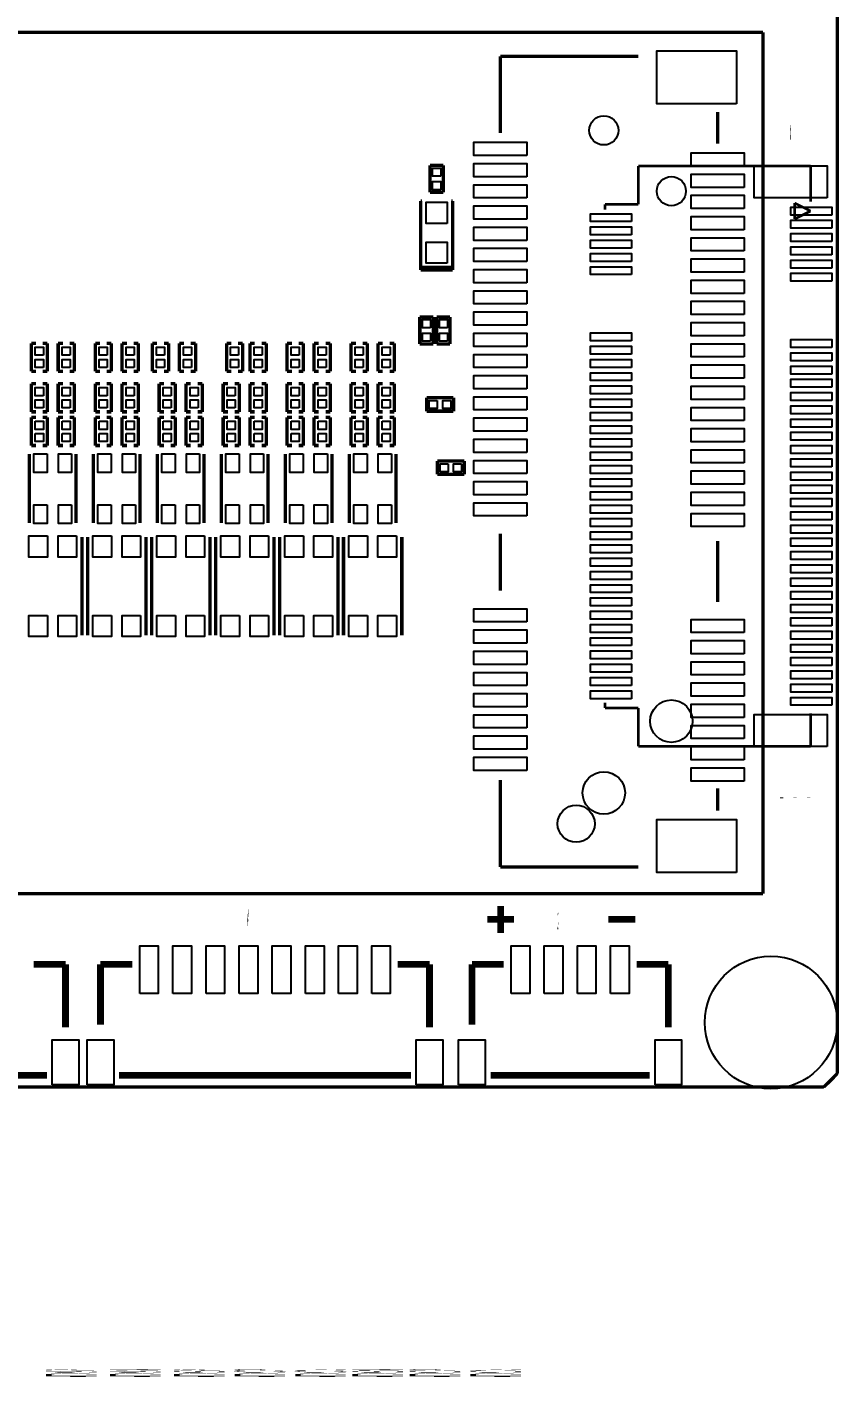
# Model space of a CAD drawing. Extents: x -0.1 to 61.6, y -10.9 to 72.
# Drawn here: x 31 to 61.6, y -10.9 to 40 of the extents above; entities that cross this region are included whole.
import ezdxf
from ezdxf.enums import TextEntityAlignment as Align

# ---------------------------------------------------------------- set-up
doc = ezdxf.new("R2010")
doc.units = 0
for name, color, linetype in [('BG_DESIGN_OUTLINE', 7, 'CONTINUOUS'), ('BG_OUTLINE', 5, 'CONTINUOUS'), ('BG_SILKSCREEN_TOP', 7, 'CONTINUOUS'), ('PG_SILKSCREEN_TOP', 40, 'CONTINUOUS'), ('PIN_TOP', 141, 'CONTINUOUS'), ('RD_SILKSCREEN_TOP', 120, 'CONTINUOUS')]:
    doc.layers.add(name, color=color, linetype=linetype)

msp = doc.modelspace()

# ---------------------------------------------------------------- linework, layer by layer
at = {"layer": 'BG_DESIGN_OUTLINE'}
msp.add_lwpolyline([(0.508, 0), (61.040772, 0, 0.010521), (61.548772, 0.508), (61.548772, 71.402702, 0.010521), (61.040772, 71.910702), (0.508, 71.910702, 0.010521), (0, 71.402702), (0, 0.508, 0.010521)], format="xyb", close=True, dxfattribs=at)
at = {"layer": 'BG_OUTLINE', "const_width": 0.127}
msp.add_lwpolyline([(0, 0.508), (0, 71.402702, -0.010521), (0.508, 71.910702), (61.040772, 71.910702, -0.010521), (61.548772, 71.402702), (61.548772, 0.508, -0.010521), (61.040772, 0), (0.508, 0, -0.010521), (0, 0.508)], format="xyb", dxfattribs=at)
at = {"layer": 'BG_OUTLINE'}
msp.add_lwpolyline([(0.508, 0), (61.040772, 0, 0.010521), (61.548772, 0.508), (61.548772, 71.402702, 0.010521), (61.040772, 71.910702), (0.508, 71.910702, 0.010521), (0, 71.402702), (0, 0.508, 0.010521)], format="xyb", close=True, dxfattribs=at)
msp.add_lwpolyline([(0.508, 0), (61.040772, 0, 0.010521), (61.548772, 0.508), (61.548772, 71.402702, 0.010521), (61.040772, 71.910702), (0.508, 71.910702, 0.010521), (0, 71.402702), (0, 0.508, 0.010521)], format="xyb", close=True, dxfattribs=at)
msp.add_lwpolyline([(0.508, 0), (61.040772, 0, 0.010521), (61.548772, 0.508), (61.548772, 71.402702, 0.010521), (61.040772, 71.910702), (0.508, 71.910702, 0.010521), (0, 71.402702), (0, 0.508, 0.010521)], format="xyb", close=True, dxfattribs=at)
msp.add_lwpolyline([(0.508, 0), (61.040772, 0, 0.010521), (61.548772, 0.508), (61.548772, 71.402702, 0.010521), (61.040772, 71.910702), (0.508, 71.910702, 0.010521), (0, 71.402702), (0, 0.508, 0.010521)], format="xyb", close=True, dxfattribs=at)
msp.add_lwpolyline([(0.508, 0), (61.040772, 0, 0.010521), (61.548772, 0.508), (61.548772, 71.402702, 0.010521), (61.040772, 71.910702), (0.508, 71.910702, 0.010521), (0, 71.402702), (0, 0.508, 0.010521)], format="xyb", close=True, dxfattribs=at)
msp.add_lwpolyline([(0.508, 0), (61.040772, 0, 0.010521), (61.548772, 0.508), (61.548772, 71.402702, 0.010521), (61.040772, 71.910702), (0.508, 71.910702, 0.010521), (0, 71.402702), (0, 0.508, 0.010521)], format="xyb", close=True, dxfattribs=at)
at = {"layer": 'PG_SILKSCREEN_TOP'}
for points, const_width in [([(0.65405, 39.796974), (58.742072, 39.796974)], 0.127), ([(58.742072, 39.796974), (58.742072, 7.296912)], 0.127), ([(48.842168, 38.897052), (54.042056, 38.897052)], 0.127), ([(48.842168, 35.997134), (48.842168, 38.897052)], 0.127), ([(57.04205, 35.597084), (57.04205, 36.79698)], 0.127), ([(46.18482, 34.773108), (46.69282, 34.773108)], 0.127), ([(46.18482, 33.757108), (46.18482, 34.773108)], 0.127), ([(46.69282, 34.773108), (46.69282, 33.757108)], 0.127), ([(54.040786, 34.753804), (54.040786, 33.303972)], 0.100076), ([(60.540646, 34.753804), (54.040786, 34.753804)], 0.100076), ([(60.540646, 33.403794), (60.540646, 34.753804)], 0.100076), ([(46.69282, 33.757108), (46.18482, 33.757108)], 0.127), ([(45.838872, 33.433004), (45.838872, 30.83306)], 0.127), ([(45.88891, 33.433004), (45.838872, 33.433004)], 0.127), ([(47.038768, 33.433004), (46.98873, 33.433004)], 0.127), ([(47.038768, 30.83306), (47.038768, 33.433004)], 0.127), ([(52.790598, 33.303972), (52.790598, 33.10382)], 0.100076), ([(54.040786, 33.303972), (52.790598, 33.303972)], 0.100076), ([(59.940698, 33.353756), (59.940698, 32.753808)], 0.100076), ([(60.540646, 33.053782), (59.940698, 33.353756)], 0.100076), ([(59.940698, 32.753808), (60.540646, 33.053782)], 0.100076), ([(45.838872, 30.933136), (47.038768, 30.933136)], 0.127), ([(45.838872, 30.882082), (47.038768, 30.882082)], 0.127), ([(45.838872, 30.83306), (47.038768, 30.83306)], 0.127), ([(45.80382, 29.058108), (46.31182, 29.058108)], 0.127), ([(45.80382, 28.042108), (45.80382, 29.058108)], 0.127), ([(46.31182, 29.058108), (46.31182, 28.042108)], 0.127), ([(46.43882, 29.058108), (46.94682, 29.058108)], 0.127), ([(46.43882, 28.042108), (46.43882, 29.058108)], 0.127), ([(46.94682, 29.058108), (46.94682, 28.042108)], 0.127), ([(31.14802, 28.067508), (31.32582, 28.067508)], 0.127), ([(31.14802, 27.000708), (31.14802, 28.067508)], 0.127), ([(31.57982, 28.067508), (31.75762, 28.067508)], 0.127), ([(31.75762, 28.067508), (31.75762, 27.000708)], 0.127), ([(32.16402, 28.067508), (32.34182, 28.067508)], 0.127), ([(32.16402, 27.000708), (32.16402, 28.067508)], 0.127), ([(32.59582, 28.067508), (32.77362, 28.067508)], 0.127), ([(32.77362, 28.067508), (32.77362, 27.000708)], 0.127), ([(33.56102, 28.067508), (33.73882, 28.067508)], 0.127), ([(33.56102, 27.000708), (33.56102, 28.067508)], 0.127), ([(33.99282, 28.067508), (34.17062, 28.067508)], 0.127), ([(34.17062, 28.067508), (34.17062, 27.000708)], 0.127), ([(34.57702, 28.067508), (34.75482, 28.067508)], 0.127), ([(34.57702, 27.000708), (34.57702, 28.067508)], 0.127), ([(35.00882, 28.067508), (35.18662, 28.067508)], 0.127), ([(35.18662, 28.067508), (35.18662, 27.000708)], 0.127), ([(35.72002, 28.067508), (35.89782, 28.067508)], 0.127), ([(35.72002, 27.000708), (35.72002, 28.067508)], 0.127), ([(36.15182, 28.067508), (36.32962, 28.067508)], 0.127), ([(36.32962, 28.067508), (36.32962, 27.000708)], 0.127), ([(36.73602, 28.067508), (36.91382, 28.067508)], 0.127), ([(36.73602, 27.000708), (36.73602, 28.067508)], 0.127), ([(37.16782, 28.067508), (37.34562, 28.067508)], 0.127), ([(37.34562, 28.067508), (37.34562, 27.000708)], 0.127), ([(38.51402, 28.067508), (38.69182, 28.067508)], 0.127), ([(38.51402, 27.000708), (38.51402, 28.067508)], 0.127), ([(38.94582, 28.067508), (39.12362, 28.067508)], 0.127), ([(39.12362, 28.067508), (39.12362, 27.000708)], 0.127), ([(39.40302, 28.067508), (39.58082, 28.067508)], 0.127), ([(39.40302, 27.000708), (39.40302, 28.067508)], 0.127), ([(39.83482, 28.067508), (40.01262, 28.067508)], 0.127), ([(40.01262, 28.067508), (40.01262, 27.000708)], 0.127), ([(40.80002, 28.067508), (40.97782, 28.067508)], 0.127), ([(40.80002, 27.000708), (40.80002, 28.067508)], 0.127), ([(41.23182, 28.067508), (41.40962, 28.067508)], 0.127), ([(41.40962, 28.067508), (41.40962, 27.000708)], 0.127), ([(41.81602, 28.067508), (41.99382, 28.067508)], 0.127), ([(41.81602, 27.000708), (41.81602, 28.067508)], 0.127), ([(42.24782, 28.067508), (42.42562, 28.067508)], 0.127), ([(42.42562, 28.067508), (42.42562, 27.000708)], 0.127), ([(43.21302, 28.067508), (43.39082, 28.067508)], 0.127), ([(43.21302, 27.000708), (43.21302, 28.067508)], 0.127), ([(43.64482, 28.067508), (43.82262, 28.067508)], 0.127), ([(43.82262, 28.067508), (43.82262, 27.000708)], 0.127), ([(44.22902, 28.067508), (44.40682, 28.067508)], 0.127), ([(44.22902, 27.000708), (44.22902, 28.067508)], 0.127), ([(44.66082, 28.067508), (44.83862, 28.067508)], 0.127), ([(44.83862, 28.067508), (44.83862, 27.000708)], 0.127), ([(46.31182, 28.042108), (45.80382, 28.042108)], 0.127), ([(46.94682, 28.042108), (46.43882, 28.042108)], 0.127), ([(31.32582, 27.000708), (31.14802, 27.000708)], 0.127), ([(31.75762, 27.000708), (31.57982, 27.000708)], 0.127), ([(32.34182, 27.000708), (32.16402, 27.000708)], 0.127), ([(32.77362, 27.000708), (32.59582, 27.000708)], 0.127), ([(33.73882, 27.000708), (33.56102, 27.000708)], 0.127), ([(34.17062, 27.000708), (33.99282, 27.000708)], 0.127), ([(34.75482, 27.000708), (34.57702, 27.000708)], 0.127), ([(35.18662, 27.000708), (35.00882, 27.000708)], 0.127), ([(35.89782, 27.000708), (35.72002, 27.000708)], 0.127), ([(36.32962, 27.000708), (36.15182, 27.000708)], 0.127), ([(36.91382, 27.000708), (36.73602, 27.000708)], 0.127), ([(37.34562, 27.000708), (37.16782, 27.000708)], 0.127), ([(38.69182, 27.000708), (38.51402, 27.000708)], 0.127), ([(39.12362, 27.000708), (38.94582, 27.000708)], 0.127), ([(39.58082, 27.000708), (39.40302, 27.000708)], 0.127), ([(40.01262, 27.000708), (39.83482, 27.000708)], 0.127), ([(40.97782, 27.000708), (40.80002, 27.000708)], 0.127), ([(41.40962, 27.000708), (41.23182, 27.000708)], 0.127), ([(41.99382, 27.000708), (41.81602, 27.000708)], 0.127), ([(42.42562, 27.000708), (42.24782, 27.000708)], 0.127), ([(43.39082, 27.000708), (43.21302, 27.000708)], 0.127), ([(43.82262, 27.000708), (43.64482, 27.000708)], 0.127), ([(44.40682, 27.000708), (44.22902, 27.000708)], 0.127), ([(44.83862, 27.000708), (44.66082, 27.000708)], 0.127), ([(31.14802, 26.543508), (31.32582, 26.543508)], 0.127), ([(31.14802, 25.476708), (31.14802, 26.543508)], 0.127), ([(31.57982, 26.543508), (31.75762, 26.543508)], 0.127), ([(31.75762, 26.543508), (31.75762, 25.476708)], 0.127), ([(32.16402, 26.543508), (32.34182, 26.543508)], 0.127), ([(32.16402, 25.476708), (32.16402, 26.543508)], 0.127), ([(32.59582, 26.543508), (32.77362, 26.543508)], 0.127), ([(32.77362, 26.543508), (32.77362, 25.476708)], 0.127), ([(33.56102, 26.543508), (33.73882, 26.543508)], 0.127), ([(33.56102, 25.476708), (33.56102, 26.543508)], 0.127), ([(33.99282, 26.543508), (34.17062, 26.543508)], 0.127), ([(34.17062, 26.543508), (34.17062, 25.476708)], 0.127), ([(34.57702, 26.543508), (34.75482, 26.543508)], 0.127), ([(34.57702, 25.476708), (34.57702, 26.543508)], 0.127), ([(35.00882, 26.543508), (35.18662, 26.543508)], 0.127), ([(35.18662, 26.543508), (35.18662, 25.476708)], 0.127), ([(35.97402, 26.543508), (36.15182, 26.543508)], 0.127), ([(35.97402, 25.476708), (35.97402, 26.543508)], 0.127), ([(36.40582, 26.543508), (36.58362, 26.543508)], 0.127), ([(36.58362, 26.543508), (36.58362, 25.476708)], 0.127), ([(36.99002, 26.543508), (37.16782, 26.543508)], 0.127), ([(36.99002, 25.476708), (36.99002, 26.543508)], 0.127), ([(37.42182, 26.543508), (37.59962, 26.543508)], 0.127), ([(37.59962, 26.543508), (37.59962, 25.476708)], 0.127), ([(38.38702, 26.543508), (38.56482, 26.543508)], 0.127), ([(38.38702, 25.476708), (38.38702, 26.543508)], 0.127), ([(38.81882, 26.543508), (38.99662, 26.543508)], 0.127), ([(38.99662, 26.543508), (38.99662, 25.476708)], 0.127), ([(39.40302, 26.543508), (39.58082, 26.543508)], 0.127), ([(39.40302, 25.476708), (39.40302, 26.543508)], 0.127), ([(39.83482, 26.543508), (40.01262, 26.543508)], 0.127), ([(40.01262, 26.543508), (40.01262, 25.476708)], 0.127), ([(40.80002, 26.543508), (40.97782, 26.543508)], 0.127), ([(40.80002, 25.476708), (40.80002, 26.543508)], 0.127), ([(41.23182, 26.543508), (41.40962, 26.543508)], 0.127), ([(41.40962, 26.543508), (41.40962, 25.476708)], 0.127), ([(41.81602, 26.543508), (41.99382, 26.543508)], 0.127), ([(41.81602, 25.476708), (41.81602, 26.543508)], 0.127), ([(42.24782, 26.543508), (42.42562, 26.543508)], 0.127), ([(42.42562, 26.543508), (42.42562, 25.476708)], 0.127), ([(43.21302, 26.543508), (43.39082, 26.543508)], 0.127), ([(43.21302, 25.476708), (43.21302, 26.543508)], 0.127), ([(43.64482, 26.543508), (43.82262, 26.543508)], 0.127), ([(43.82262, 26.543508), (43.82262, 25.476708)], 0.127), ([(44.22902, 26.543508), (44.40682, 26.543508)], 0.127), ([(44.22902, 25.476708), (44.22902, 26.543508)], 0.127), ([(44.66082, 26.543508), (44.83862, 26.543508)], 0.127), ([(44.83862, 26.543508), (44.83862, 25.476708)], 0.127), ([(46.05782, 26.010108), (47.07382, 26.010108)], 0.127), ([(46.05782, 25.502108), (46.05782, 26.010108)], 0.127), ([(47.07382, 26.010108), (47.07382, 25.502108)], 0.127), ([(31.32582, 25.476708), (31.14802, 25.476708)], 0.127), ([(31.75762, 25.476708), (31.57982, 25.476708)], 0.127), ([(32.34182, 25.476708), (32.16402, 25.476708)], 0.127), ([(32.77362, 25.476708), (32.59582, 25.476708)], 0.127), ([(33.73882, 25.476708), (33.56102, 25.476708)], 0.127), ([(34.17062, 25.476708), (33.99282, 25.476708)], 0.127), ([(34.75482, 25.476708), (34.57702, 25.476708)], 0.127), ([(35.18662, 25.476708), (35.00882, 25.476708)], 0.127), ([(36.15182, 25.476708), (35.97402, 25.476708)], 0.127), ([(36.58362, 25.476708), (36.40582, 25.476708)], 0.127), ([(37.16782, 25.476708), (36.99002, 25.476708)], 0.127), ([(37.59962, 25.476708), (37.42182, 25.476708)], 0.127), ([(38.56482, 25.476708), (38.38702, 25.476708)], 0.127), ([(38.99662, 25.476708), (38.81882, 25.476708)], 0.127), ([(39.58082, 25.476708), (39.40302, 25.476708)], 0.127), ([(40.01262, 25.476708), (39.83482, 25.476708)], 0.127), ([(40.97782, 25.476708), (40.80002, 25.476708)], 0.127), ([(41.40962, 25.476708), (41.23182, 25.476708)], 0.127), ([(41.99382, 25.476708), (41.81602, 25.476708)], 0.127), ([(42.42562, 25.476708), (42.24782, 25.476708)], 0.127), ([(43.39082, 25.476708), (43.21302, 25.476708)], 0.127), ([(43.82262, 25.476708), (43.64482, 25.476708)], 0.127), ([(44.40682, 25.476708), (44.22902, 25.476708)], 0.127), ([(44.83862, 25.476708), (44.66082, 25.476708)], 0.127), ([(47.07382, 25.502108), (46.05782, 25.502108)], 0.127), ([(31.14802, 25.273508), (31.32582, 25.273508)], 0.127), ([(31.14802, 24.206708), (31.14802, 25.273508)], 0.127), ([(31.57982, 25.273508), (31.75762, 25.273508)], 0.127), ([(31.75762, 25.273508), (31.75762, 24.206708)], 0.127), ([(32.16402, 25.273508), (32.34182, 25.273508)], 0.127), ([(32.16402, 24.206708), (32.16402, 25.273508)], 0.127), ([(32.59582, 25.273508), (32.77362, 25.273508)], 0.127), ([(32.77362, 25.273508), (32.77362, 24.206708)], 0.127), ([(33.56102, 25.273508), (33.73882, 25.273508)], 0.127), ([(33.56102, 24.206708), (33.56102, 25.273508)], 0.127), ([(33.99282, 25.273508), (34.17062, 25.273508)], 0.127), ([(34.17062, 25.273508), (34.17062, 24.206708)], 0.127), ([(34.57702, 25.273508), (34.75482, 25.273508)], 0.127), ([(34.57702, 24.206708), (34.57702, 25.273508)], 0.127), ([(35.00882, 25.273508), (35.18662, 25.273508)], 0.127), ([(35.18662, 25.273508), (35.18662, 24.206708)], 0.127), ([(35.97402, 25.273508), (36.15182, 25.273508)], 0.127), ([(35.97402, 24.206708), (35.97402, 25.273508)], 0.127), ([(36.40582, 25.273508), (36.58362, 25.273508)], 0.127), ([(36.58362, 25.273508), (36.58362, 24.206708)], 0.127), ([(36.99002, 25.273508), (37.16782, 25.273508)], 0.127), ([(36.99002, 24.206708), (36.99002, 25.273508)], 0.127), ([(37.42182, 25.273508), (37.59962, 25.273508)], 0.127), ([(37.59962, 25.273508), (37.59962, 24.206708)], 0.127), ([(38.38702, 25.273508), (38.56482, 25.273508)], 0.127), ([(38.38702, 24.206708), (38.38702, 25.273508)], 0.127), ([(38.81882, 25.273508), (38.99662, 25.273508)], 0.127), ([(38.99662, 25.273508), (38.99662, 24.206708)], 0.127), ([(39.40302, 25.273508), (39.58082, 25.273508)], 0.127), ([(39.40302, 24.206708), (39.40302, 25.273508)], 0.127), ([(39.83482, 25.273508), (40.01262, 25.273508)], 0.127), ([(40.01262, 25.273508), (40.01262, 24.206708)], 0.127), ([(40.80002, 25.273508), (40.97782, 25.273508)], 0.127), ([(40.80002, 24.206708), (40.80002, 25.273508)], 0.127), ([(41.23182, 25.273508), (41.40962, 25.273508)], 0.127), ([(41.40962, 25.273508), (41.40962, 24.206708)], 0.127), ([(41.81602, 25.273508), (41.99382, 25.273508)], 0.127), ([(41.81602, 24.206708), (41.81602, 25.273508)], 0.127), ([(42.24782, 25.273508), (42.42562, 25.273508)], 0.127), ([(42.42562, 25.273508), (42.42562, 24.206708)], 0.127), ([(43.21302, 25.273508), (43.39082, 25.273508)], 0.127), ([(43.21302, 24.206708), (43.21302, 25.273508)], 0.127), ([(43.64482, 25.273508), (43.82262, 25.273508)], 0.127), ([(43.82262, 25.273508), (43.82262, 24.206708)], 0.127), ([(44.22902, 25.273508), (44.40682, 25.273508)], 0.127), ([(44.22902, 24.206708), (44.22902, 25.273508)], 0.127), ([(44.66082, 25.273508), (44.83862, 25.273508)], 0.127), ([(44.83862, 25.273508), (44.83862, 24.206708)], 0.127), ([(31.08071, 23.88108), (31.08071, 21.281136)], 0.127), ([(31.32582, 24.206708), (31.14802, 24.206708)], 0.127), ([(31.75762, 24.206708), (31.57982, 24.206708)], 0.127), ([(32.34182, 24.206708), (32.16402, 24.206708)], 0.127), ([(32.77362, 24.206708), (32.59582, 24.206708)], 0.127), ([(32.84093, 21.281136), (32.84093, 23.88108)], 0.127), ([(33.49371, 23.88108), (33.49371, 21.281136)], 0.127), ([(33.73882, 24.206708), (33.56102, 24.206708)], 0.127), ([(34.17062, 24.206708), (33.99282, 24.206708)], 0.127), ([(34.75482, 24.206708), (34.57702, 24.206708)], 0.127), ([(35.18662, 24.206708), (35.00882, 24.206708)], 0.127), ([(35.25393, 21.281136), (35.25393, 23.88108)], 0.127), ([(35.90671, 23.88108), (35.90671, 21.281136)], 0.127), ([(36.15182, 24.206708), (35.97402, 24.206708)], 0.127), ([(36.58362, 24.206708), (36.40582, 24.206708)], 0.127), ([(37.16782, 24.206708), (36.99002, 24.206708)], 0.127), ([(37.59962, 24.206708), (37.42182, 24.206708)], 0.127), ([(37.66693, 21.281136), (37.66693, 23.88108)], 0.127), ([(38.31971, 23.88108), (38.31971, 21.281136)], 0.127), ([(38.56482, 24.206708), (38.38702, 24.206708)], 0.127), ([(38.99662, 24.206708), (38.81882, 24.206708)], 0.127), ([(39.58082, 24.206708), (39.40302, 24.206708)], 0.127), ([(40.01262, 24.206708), (39.83482, 24.206708)], 0.127), ([(40.07993, 21.281136), (40.07993, 23.88108)], 0.127), ([(40.73271, 23.88108), (40.73271, 21.281136)], 0.127), ([(40.97782, 24.206708), (40.80002, 24.206708)], 0.127), ([(41.40962, 24.206708), (41.23182, 24.206708)], 0.127), ([(41.99382, 24.206708), (41.81602, 24.206708)], 0.127), ([(42.42562, 24.206708), (42.24782, 24.206708)], 0.127), ([(42.49293, 21.281136), (42.49293, 23.88108)], 0.127), ([(43.14571, 23.88108), (43.14571, 21.281136)], 0.127), ([(43.39082, 24.206708), (43.21302, 24.206708)], 0.127), ([(43.82262, 24.206708), (43.64482, 24.206708)], 0.127), ([(44.40682, 24.206708), (44.22902, 24.206708)], 0.127), ([(44.83862, 24.206708), (44.66082, 24.206708)], 0.127), ([(44.90593, 21.281136), (44.90593, 23.88108)], 0.127), ([(46.46422, 23.622508), (47.48022, 23.622508)], 0.127), ([(46.46422, 23.114508), (46.46422, 23.622508)], 0.127), ([(47.48022, 23.622508), (47.48022, 23.114508)], 0.127), ([(47.48022, 23.114508), (46.46422, 23.114508)], 0.127), ([(48.842168, 18.72361), (48.842168, 20.87626)], 0.127), ([(33.060894, 17.048226), (33.060894, 20.74799)], 0.127), ([(33.273746, 20.74799), (33.273746, 17.048226)], 0.127), ([(35.473894, 17.048226), (35.473894, 20.74799)], 0.127), ([(35.686746, 20.74799), (35.686746, 17.048226)], 0.127), ([(37.886894, 17.048226), (37.886894, 20.74799)], 0.127), ([(38.099746, 20.74799), (38.099746, 17.048226)], 0.127), ([(40.299894, 17.048226), (40.299894, 20.74799)], 0.127), ([(40.512746, 20.74799), (40.512746, 17.048226)], 0.127), ([(42.712894, 17.048226), (42.712894, 20.74799)], 0.127), ([(42.925746, 20.74799), (42.925746, 17.048226)], 0.127), ([(45.125894, 17.048226), (45.125894, 20.74799)], 0.127), ([(57.04205, 18.297144), (57.04205, 20.597114)], 0.127), ([(52.790598, 14.303756), (52.790598, 14.503908)], 0.100076), ([(54.040786, 14.303756), (52.790598, 14.303756)], 0.100076), ([(54.040786, 12.853924), (54.040786, 14.303756)], 0.100076), ([(60.540646, 14.103858), (60.540646, 12.853924)], 0.100076), ([(60.540646, 12.853924), (54.040786, 12.853924)], 0.100076), ([(48.842168, 11.58748), (48.842168, 8.29691)], 0.127), ([(57.04205, 10.43178), (57.04205, 11.27252)], 0.127), ([(48.842168, 8.29691), (54.042056, 8.29691)], 0.127), ([(58.742072, 7.296912), (0.65405, 7.296912)], 0.127), ([(48.85182, 6.833108), (48.85182, 5.817108)], 0.254), ([(48.34382, 6.325108), (49.35982, 6.325108)], 0.254), ([(52.91582, 6.325108), (53.93182, 6.325108)], 0.254), ([(32.44215, 4.627626), (31.24327, 4.627626)], 0.254), ([(32.44215, 2.245868), (32.44215, 4.627626)], 0.254), ([(33.760156, 4.627626), (34.959036, 4.627626)], 0.254), ([(33.760156, 2.347468), (33.760156, 4.627626)], 0.254), ([(46.170088, 4.627626), (44.971208, 4.627626)], 0.254), ([(46.170088, 2.245868), (46.170088, 4.627626)], 0.254), ([(47.766986, 4.627626), (48.965866, 4.627626)], 0.254), ([(47.766986, 2.347468), (47.766986, 4.627626)], 0.254), ([(55.177182, 4.627626), (53.978302, 4.627626)], 0.254), ([(55.177182, 2.245868), (55.177182, 4.627626)], 0.254), ([(20.737068, 0.442468), (31.7373, 0.442468)], 0.254), ([(34.465006, 0.442468), (45.465238, 0.442468)], 0.254), ([(48.47209, 0.442468), (54.472078, 0.442468)], 0.254)]:
    msp.add_lwpolyline(points, dxfattribs=dict(at, const_width=const_width))
at = {"layer": 'PIN_TOP'}
for points in [[(57.741947, 37.096954), (54.741953, 37.096954), (54.741953, 39.09695), (57.741947, 39.09695)], [(49.842166, 35.146996), (47.84217, 35.146996), (47.84217, 35.646868), (49.842166, 35.646868)], [(58.042048, 34.7472), (56.042052, 34.7472), (56.042052, 35.247072), (58.042048, 35.247072)], [(46.59122, 34.366708), (46.28642, 34.366708), (46.28642, 34.671508), (46.59122, 34.671508)], [(49.842166, 34.34715), (47.84217, 34.34715), (47.84217, 34.847022), (49.842166, 34.847022)], [(61.165867, 33.553908), (58.415809, 33.553908), (58.415809, 34.753804), (61.165867, 34.753804)], [(46.59122, 33.858708), (46.28642, 33.858708), (46.28642, 34.163508), (46.59122, 34.163508)], [(58.042048, 33.9471), (56.042052, 33.9471), (56.042052, 34.446972), (58.042048, 34.446972)], [(49.842166, 33.54705), (47.84217, 33.54705), (47.84217, 34.046922), (49.842166, 34.046922)], [(58.042048, 33.147), (56.042052, 33.147), (56.042052, 33.646872), (58.042048, 33.646872)], [(46.83887, 32.58312), (46.03877, 32.58312), (46.03877, 33.38322), (46.83887, 33.38322)], [(49.842166, 32.747204), (47.84217, 32.747204), (47.84217, 33.247076), (49.842166, 33.247076)], [(61.340746, 32.903795), (59.790838, 32.903795), (59.790838, 33.203769), (61.340746, 33.203769)], [(53.790596, 32.653859), (52.240688, 32.653859), (52.240688, 32.953833), (53.790596, 32.953833)], [(58.042048, 32.347154), (56.042052, 32.347154), (56.042052, 32.847026), (58.042048, 32.847026)], [(61.340746, 32.403923), (59.790838, 32.403923), (59.790838, 32.703897), (61.340746, 32.703897)], [(49.842166, 31.947104), (47.84217, 31.947104), (47.84217, 32.446976), (49.842166, 32.446976)], [(53.790596, 32.153987), (52.240688, 32.153987), (52.240688, 32.453961), (53.790596, 32.453961)], [(61.340746, 31.903797), (59.790838, 31.903797), (59.790838, 32.203771), (61.340746, 32.203771)], [(46.83887, 31.082996), (46.03877, 31.082996), (46.03877, 31.883096), (46.83887, 31.883096)], [(49.842166, 31.147004), (47.84217, 31.147004), (47.84217, 31.646876), (49.842166, 31.646876)], [(53.790596, 31.653861), (52.240688, 31.653861), (52.240688, 31.953835), (53.790596, 31.953835)], [(58.042048, 31.547054), (56.042052, 31.547054), (56.042052, 32.046926), (58.042048, 32.046926)], [(61.340746, 31.403925), (59.790838, 31.403925), (59.790838, 31.703899), (61.340746, 31.703899)], [(53.790596, 31.153989), (52.240688, 31.153989), (52.240688, 31.453963), (53.790596, 31.453963)], [(58.042048, 30.747208), (56.042052, 30.747208), (56.042052, 31.24708), (58.042048, 31.24708)], [(61.340746, 30.903799), (59.790838, 30.903799), (59.790838, 31.203773), (61.340746, 31.203773)], [(49.842166, 30.347158), (47.84217, 30.347158), (47.84217, 30.84703), (49.842166, 30.84703)], [(53.790596, 30.653863), (52.240688, 30.653863), (52.240688, 30.953837), (53.790596, 30.953837)], [(61.340746, 30.403927), (59.790838, 30.403927), (59.790838, 30.703901), (61.340746, 30.703901)], [(58.042048, 29.947108), (56.042052, 29.947108), (56.042052, 30.44698), (58.042048, 30.44698)], [(49.842166, 29.547058), (47.84217, 29.547058), (47.84217, 30.04693), (49.842166, 30.04693)], [(58.042048, 29.147008), (56.042052, 29.147008), (56.042052, 29.64688), (58.042048, 29.64688)], [(49.842166, 28.747212), (47.84217, 28.747212), (47.84217, 29.247084), (49.842166, 29.247084)], [(46.21022, 28.651708), (45.90542, 28.651708), (45.90542, 28.956508), (46.21022, 28.956508)], [(46.84522, 28.651708), (46.54042, 28.651708), (46.54042, 28.956508), (46.84522, 28.956508)], [(58.042048, 28.347162), (56.042052, 28.347162), (56.042052, 28.847034), (58.042048, 28.847034)], [(46.21022, 28.143708), (45.90542, 28.143708), (45.90542, 28.448508), (46.21022, 28.448508)], [(46.84522, 28.143708), (46.54042, 28.143708), (46.54042, 28.448508), (46.84522, 28.448508)], [(49.842166, 27.947112), (47.84217, 27.947112), (47.84217, 28.446984), (49.842166, 28.446984)], [(53.790596, 28.153995), (52.240688, 28.153995), (52.240688, 28.453969), (53.790596, 28.453969)], [(58.042048, 27.547062), (56.042052, 27.547062), (56.042052, 28.046934), (58.042048, 28.046934)], [(61.340746, 27.903805), (59.790838, 27.903805), (59.790838, 28.203779), (61.340746, 28.203779)], [(31.60522, 27.610308), (31.30042, 27.610308), (31.30042, 27.915108), (31.60522, 27.915108)], [(32.62122, 27.610308), (32.31642, 27.610308), (32.31642, 27.915108), (32.62122, 27.915108)], [(34.01822, 27.610308), (33.71342, 27.610308), (33.71342, 27.915108), (34.01822, 27.915108)], [(35.03422, 27.610308), (34.72942, 27.610308), (34.72942, 27.915108), (35.03422, 27.915108)], [(36.17722, 27.610308), (35.87242, 27.610308), (35.87242, 27.915108), (36.17722, 27.915108)], [(37.19322, 27.610308), (36.88842, 27.610308), (36.88842, 27.915108), (37.19322, 27.915108)], [(38.97122, 27.610308), (38.66642, 27.610308), (38.66642, 27.915108), (38.97122, 27.915108)], [(39.86022, 27.610308), (39.55542, 27.610308), (39.55542, 27.915108), (39.86022, 27.915108)], [(41.25722, 27.610308), (40.95242, 27.610308), (40.95242, 27.915108), (41.25722, 27.915108)], [(42.27322, 27.610308), (41.96842, 27.610308), (41.96842, 27.915108), (42.27322, 27.915108)], [(43.67022, 27.610308), (43.36542, 27.610308), (43.36542, 27.915108), (43.67022, 27.915108)], [(44.68622, 27.610308), (44.38142, 27.610308), (44.38142, 27.915108), (44.68622, 27.915108)], [(49.842166, 27.147012), (47.84217, 27.147012), (47.84217, 27.646884), (49.842166, 27.646884)], [(53.790596, 27.653869), (52.240688, 27.653869), (52.240688, 27.953843), (53.790596, 27.953843)], [(61.340746, 27.403933), (59.790838, 27.403933), (59.790838, 27.703907), (61.340746, 27.703907)], [(31.60522, 27.153108), (31.30042, 27.153108), (31.30042, 27.457908), (31.60522, 27.457908)], [(32.62122, 27.153108), (32.31642, 27.153108), (32.31642, 27.457908), (32.62122, 27.457908)], [(34.01822, 27.153108), (33.71342, 27.153108), (33.71342, 27.457908), (34.01822, 27.457908)], [(35.03422, 27.153108), (34.72942, 27.153108), (34.72942, 27.457908), (35.03422, 27.457908)], [(36.17722, 27.153108), (35.87242, 27.153108), (35.87242, 27.457908), (36.17722, 27.457908)], [(37.19322, 27.153108), (36.88842, 27.153108), (36.88842, 27.457908), (37.19322, 27.457908)], [(38.97122, 27.153108), (38.66642, 27.153108), (38.66642, 27.457908), (38.97122, 27.457908)], [(39.86022, 27.153108), (39.55542, 27.153108), (39.55542, 27.457908), (39.86022, 27.457908)], [(41.25722, 27.153108), (40.95242, 27.153108), (40.95242, 27.457908), (41.25722, 27.457908)], [(42.27322, 27.153108), (41.96842, 27.153108), (41.96842, 27.457908), (42.27322, 27.457908)], [(43.67022, 27.153108), (43.36542, 27.153108), (43.36542, 27.457908), (43.67022, 27.457908)], [(44.68622, 27.153108), (44.38142, 27.153108), (44.38142, 27.457908), (44.68622, 27.457908)], [(53.790596, 27.153997), (52.240688, 27.153997), (52.240688, 27.453971), (53.790596, 27.453971)], [(58.042048, 26.747216), (56.042052, 26.747216), (56.042052, 27.247088), (58.042048, 27.247088)], [(61.340746, 26.903807), (59.790838, 26.903807), (59.790838, 27.203781), (61.340746, 27.203781)], [(49.842166, 26.347166), (47.84217, 26.347166), (47.84217, 26.847038), (49.842166, 26.847038)], [(53.790596, 26.653871), (52.240688, 26.653871), (52.240688, 26.953845), (53.790596, 26.953845)], [(61.340746, 26.403935), (59.790838, 26.403935), (59.790838, 26.703909), (61.340746, 26.703909)], [(31.60522, 26.086308), (31.30042, 26.086308), (31.30042, 26.391108), (31.60522, 26.391108)], [(32.62122, 26.086308), (32.31642, 26.086308), (32.31642, 26.391108), (32.62122, 26.391108)], [(34.01822, 26.086308), (33.71342, 26.086308), (33.71342, 26.391108), (34.01822, 26.391108)], [(35.03422, 26.086308), (34.72942, 26.086308), (34.72942, 26.391108), (35.03422, 26.391108)], [(36.43122, 26.086308), (36.12642, 26.086308), (36.12642, 26.391108), (36.43122, 26.391108)], [(37.44722, 26.086308), (37.14242, 26.086308), (37.14242, 26.391108), (37.44722, 26.391108)], [(38.84422, 26.086308), (38.53942, 26.086308), (38.53942, 26.391108), (38.84422, 26.391108)], [(39.86022, 26.086308), (39.55542, 26.086308), (39.55542, 26.391108), (39.86022, 26.391108)], [(41.25722, 26.086308), (40.95242, 26.086308), (40.95242, 26.391108), (41.25722, 26.391108)], [(42.27322, 26.086308), (41.96842, 26.086308), (41.96842, 26.391108), (42.27322, 26.391108)], [(43.67022, 26.086308), (43.36542, 26.086308), (43.36542, 26.391108), (43.67022, 26.391108)], [(44.68622, 26.086308), (44.38142, 26.086308), (44.38142, 26.391108), (44.68622, 26.391108)], [(49.842166, 25.547066), (47.84217, 25.547066), (47.84217, 26.046938), (49.842166, 26.046938)], [(53.790596, 26.153999), (52.240688, 26.153999), (52.240688, 26.453973), (53.790596, 26.453973)], [(58.042048, 25.947116), (56.042052, 25.947116), (56.042052, 26.446988), (58.042048, 26.446988)], [(61.340746, 25.903809), (59.790838, 25.903809), (59.790838, 26.203783), (61.340746, 26.203783)], [(31.60522, 25.629108), (31.30042, 25.629108), (31.30042, 25.933908), (31.60522, 25.933908)], [(32.62122, 25.629108), (32.31642, 25.629108), (32.31642, 25.933908), (32.62122, 25.933908)], [(34.01822, 25.629108), (33.71342, 25.629108), (33.71342, 25.933908), (34.01822, 25.933908)], [(35.03422, 25.629108), (34.72942, 25.629108), (34.72942, 25.933908), (35.03422, 25.933908)], [(36.43122, 25.629108), (36.12642, 25.629108), (36.12642, 25.933908), (36.43122, 25.933908)], [(37.44722, 25.629108), (37.14242, 25.629108), (37.14242, 25.933908), (37.44722, 25.933908)], [(38.84422, 25.629108), (38.53942, 25.629108), (38.53942, 25.933908), (38.84422, 25.933908)], [(39.86022, 25.629108), (39.55542, 25.629108), (39.55542, 25.933908), (39.86022, 25.933908)], [(41.25722, 25.629108), (40.95242, 25.629108), (40.95242, 25.933908), (41.25722, 25.933908)], [(42.27322, 25.629108), (41.96842, 25.629108), (41.96842, 25.933908), (42.27322, 25.933908)], [(43.67022, 25.629108), (43.36542, 25.629108), (43.36542, 25.933908), (43.67022, 25.933908)], [(44.68622, 25.629108), (44.38142, 25.629108), (44.38142, 25.933908), (44.68622, 25.933908)], [(46.46422, 25.908508), (46.46422, 25.603708), (46.15942, 25.603708), (46.15942, 25.908508)], [(46.97222, 25.908508), (46.97222, 25.603708), (46.66742, 25.603708), (46.66742, 25.908508)], [(53.790596, 25.653873), (52.240688, 25.653873), (52.240688, 25.953847), (53.790596, 25.953847)], [(58.042048, 25.147016), (56.042052, 25.147016), (56.042052, 25.646888), (58.042048, 25.646888)], [(61.340746, 25.403937), (59.790838, 25.403937), (59.790838, 25.703911), (61.340746, 25.703911)], [(31.30042, 25.121108), (31.60522, 25.121108), (31.60522, 24.816308), (31.30042, 24.816308)], [(32.31642, 25.121108), (32.62122, 25.121108), (32.62122, 24.816308), (32.31642, 24.816308)], [(33.71342, 25.121108), (34.01822, 25.121108), (34.01822, 24.816308), (33.71342, 24.816308)], [(34.72942, 25.121108), (35.03422, 25.121108), (35.03422, 24.816308), (34.72942, 24.816308)], [(36.12642, 25.121108), (36.43122, 25.121108), (36.43122, 24.816308), (36.12642, 24.816308)], [(37.14242, 25.121108), (37.44722, 25.121108), (37.44722, 24.816308), (37.14242, 24.816308)], [(38.53942, 25.121108), (38.84422, 25.121108), (38.84422, 24.816308), (38.53942, 24.816308)], [(39.55542, 25.121108), (39.86022, 25.121108), (39.86022, 24.816308), (39.55542, 24.816308)], [(40.95242, 25.121108), (41.25722, 25.121108), (41.25722, 24.816308), (40.95242, 24.816308)], [(41.96842, 25.121108), (42.27322, 25.121108), (42.27322, 24.816308), (41.96842, 24.816308)], [(43.36542, 25.121108), (43.67022, 25.121108), (43.67022, 24.816308), (43.36542, 24.816308)], [(44.38142, 25.121108), (44.68622, 25.121108), (44.68622, 24.816308), (44.38142, 24.816308)], [(49.842166, 24.746966), (47.84217, 24.746966), (47.84217, 25.246838), (49.842166, 25.246838)], [(53.790596, 25.154001), (52.240688, 25.154001), (52.240688, 25.453975), (53.790596, 25.453975)], [(61.340746, 24.903811), (59.790838, 24.903811), (59.790838, 25.203785), (61.340746, 25.203785)], [(31.30042, 24.663908), (31.60522, 24.663908), (31.60522, 24.359108), (31.30042, 24.359108)], [(32.31642, 24.663908), (32.62122, 24.663908), (32.62122, 24.359108), (32.31642, 24.359108)], [(33.71342, 24.663908), (34.01822, 24.663908), (34.01822, 24.359108), (33.71342, 24.359108)], [(34.72942, 24.663908), (35.03422, 24.663908), (35.03422, 24.359108), (34.72942, 24.359108)], [(36.12642, 24.663908), (36.43122, 24.663908), (36.43122, 24.359108), (36.12642, 24.359108)], [(37.14242, 24.663908), (37.44722, 24.663908), (37.44722, 24.359108), (37.14242, 24.359108)], [(38.53942, 24.663908), (38.84422, 24.663908), (38.84422, 24.359108), (38.53942, 24.359108)], [(39.55542, 24.663908), (39.86022, 24.663908), (39.86022, 24.359108), (39.55542, 24.359108)], [(40.95242, 24.663908), (41.25722, 24.663908), (41.25722, 24.359108), (40.95242, 24.359108)], [(41.96842, 24.663908), (42.27322, 24.663908), (42.27322, 24.359108), (41.96842, 24.359108)], [(43.36542, 24.663908), (43.67022, 24.663908), (43.67022, 24.359108), (43.36542, 24.359108)], [(44.38142, 24.663908), (44.68622, 24.663908), (44.68622, 24.359108), (44.38142, 24.359108)], [(53.790596, 24.653875), (52.240688, 24.653875), (52.240688, 24.953849), (53.790596, 24.953849)], [(53.790596, 24.154003), (52.240688, 24.154003), (52.240688, 24.453977), (53.790596, 24.453977)], [(58.042048, 24.34717), (56.042052, 24.34717), (56.042052, 24.847042), (58.042048, 24.847042)], [(61.340746, 24.403939), (59.790838, 24.403939), (59.790838, 24.703913), (61.340746, 24.703913)], [(49.842166, 23.94712), (47.84217, 23.94712), (47.84217, 24.446992), (49.842166, 24.446992)], [(53.790596, 23.653877), (52.240688, 23.653877), (52.240688, 23.953851), (53.790596, 23.953851)], [(58.042048, 23.54707), (56.042052, 23.54707), (56.042052, 24.046942), (58.042048, 24.046942)], [(61.340746, 23.903813), (59.790838, 23.903813), (59.790838, 24.203787), (61.340746, 24.203787)], [(31.748349, 23.893526), (31.748349, 23.193502), (31.248223, 23.193502), (31.248223, 23.893526)], [(32.673417, 23.893526), (32.673417, 23.193502), (32.173291, 23.193502), (32.173291, 23.893526)], [(34.161349, 23.893526), (34.161349, 23.193502), (33.661223, 23.193502), (33.661223, 23.893526)], [(35.086417, 23.893526), (35.086417, 23.193502), (34.586291, 23.193502), (34.586291, 23.893526)], [(36.574349, 23.893526), (36.574349, 23.193502), (36.074223, 23.193502), (36.074223, 23.893526)], [(37.499417, 23.893526), (37.499417, 23.193502), (36.999291, 23.193502), (36.999291, 23.893526)], [(38.987349, 23.893526), (38.987349, 23.193502), (38.487223, 23.193502), (38.487223, 23.893526)], [(39.912417, 23.893526), (39.912417, 23.193502), (39.412291, 23.193502), (39.412291, 23.893526)], [(41.400349, 23.893526), (41.400349, 23.193502), (40.900223, 23.193502), (40.900223, 23.893526)], [(42.325417, 23.893526), (42.325417, 23.193502), (41.825291, 23.193502), (41.825291, 23.893526)], [(43.813349, 23.893526), (43.813349, 23.193502), (43.313223, 23.193502), (43.313223, 23.893526)], [(44.738417, 23.893526), (44.738417, 23.193502), (44.238291, 23.193502), (44.238291, 23.893526)], [(46.87062, 23.520908), (46.87062, 23.216108), (46.56582, 23.216108), (46.56582, 23.520908)], [(47.37862, 23.520908), (47.37862, 23.216108), (47.07382, 23.216108), (47.07382, 23.520908)], [(49.842166, 23.14702), (47.84217, 23.14702), (47.84217, 23.646892), (49.842166, 23.646892)], [(53.790596, 23.153751), (52.240688, 23.153751), (52.240688, 23.453725), (53.790596, 23.453725)], [(61.340746, 23.403941), (59.790838, 23.403941), (59.790838, 23.703915), (61.340746, 23.703915)], [(53.790596, 22.653879), (52.240688, 22.653879), (52.240688, 22.953853), (53.790596, 22.953853)], [(58.042048, 22.74697), (56.042052, 22.74697), (56.042052, 23.246842), (58.042048, 23.246842)], [(61.340746, 22.903815), (59.790838, 22.903815), (59.790838, 23.203789), (61.340746, 23.203789)], [(49.842166, 22.347174), (47.84217, 22.347174), (47.84217, 22.847046), (49.842166, 22.847046)], [(53.790596, 22.153753), (52.240688, 22.153753), (52.240688, 22.453727), (53.790596, 22.453727)], [(58.042048, 21.947124), (56.042052, 21.947124), (56.042052, 22.446996), (58.042048, 22.446996)], [(61.340746, 22.403943), (59.790838, 22.403943), (59.790838, 22.703917), (61.340746, 22.703917)], [(31.748349, 21.968714), (31.748349, 21.26869), (31.248223, 21.26869), (31.248223, 21.968714)], [(32.673417, 21.968714), (32.673417, 21.26869), (32.173291, 21.26869), (32.173291, 21.968714)], [(34.161349, 21.968714), (34.161349, 21.26869), (33.661223, 21.26869), (33.661223, 21.968714)], [(35.086417, 21.968714), (35.086417, 21.26869), (34.586291, 21.26869), (34.586291, 21.968714)], [(36.574349, 21.968714), (36.574349, 21.26869), (36.074223, 21.26869), (36.074223, 21.968714)], [(37.499417, 21.968714), (37.499417, 21.26869), (36.999291, 21.26869), (36.999291, 21.968714)], [(38.987349, 21.968714), (38.987349, 21.26869), (38.487223, 21.26869), (38.487223, 21.968714)], [(39.912417, 21.968714), (39.912417, 21.26869), (39.412291, 21.26869), (39.412291, 21.968714)], [(41.400349, 21.968714), (41.400349, 21.26869), (40.900223, 21.26869), (40.900223, 21.968714)], [(42.325417, 21.968714), (42.325417, 21.26869), (41.825291, 21.26869), (41.825291, 21.968714)], [(43.813349, 21.968714), (43.813349, 21.26869), (43.313223, 21.26869), (43.313223, 21.968714)], [(44.738417, 21.968714), (44.738417, 21.26869), (44.238291, 21.26869), (44.238291, 21.968714)], [(49.842166, 21.547074), (47.84217, 21.547074), (47.84217, 22.046946), (49.842166, 22.046946)], [(53.790596, 21.653881), (52.240688, 21.653881), (52.240688, 21.953855), (53.790596, 21.953855)], [(61.340746, 21.903817), (59.790838, 21.903817), (59.790838, 22.203791), (61.340746, 22.203791)], [(53.790596, 21.153755), (52.240688, 21.153755), (52.240688, 21.453729), (53.790596, 21.453729)], [(58.042048, 21.147024), (56.042052, 21.147024), (56.042052, 21.646896), (58.042048, 21.646896)], [(61.340746, 21.403945), (59.790838, 21.403945), (59.790838, 21.703919), (61.340746, 21.703919)], [(53.790596, 20.653883), (52.240688, 20.653883), (52.240688, 20.953857), (53.790596, 20.953857)], [(61.340746, 20.903819), (59.790838, 20.903819), (59.790838, 21.203793), (61.340746, 21.203793)], [(31.760922, 20.798282), (31.760922, 19.998182), (31.060898, 19.998182), (31.060898, 20.798282)], [(32.860742, 20.798282), (32.860742, 19.998182), (32.160718, 19.998182), (32.160718, 20.798282)], [(34.173922, 20.798282), (34.173922, 19.998182), (33.473898, 19.998182), (33.473898, 20.798282)], [(35.273742, 20.798282), (35.273742, 19.998182), (34.573718, 19.998182), (34.573718, 20.798282)], [(36.586922, 20.798282), (36.586922, 19.998182), (35.886898, 19.998182), (35.886898, 20.798282)], [(37.686742, 20.798282), (37.686742, 19.998182), (36.986718, 19.998182), (36.986718, 20.798282)], [(38.999922, 20.798282), (38.999922, 19.998182), (38.299898, 19.998182), (38.299898, 20.798282)], [(40.099742, 20.798282), (40.099742, 19.998182), (39.399718, 19.998182), (39.399718, 20.798282)], [(41.412922, 20.798282), (41.412922, 19.998182), (40.712898, 19.998182), (40.712898, 20.798282)], [(42.512742, 20.798282), (42.512742, 19.998182), (41.812718, 19.998182), (41.812718, 20.798282)], [(43.825922, 20.798282), (43.825922, 19.998182), (43.125898, 19.998182), (43.125898, 20.798282)], [(44.925742, 20.798282), (44.925742, 19.998182), (44.225718, 19.998182), (44.225718, 20.798282)], [(53.790596, 20.153757), (52.240688, 20.153757), (52.240688, 20.453731), (53.790596, 20.453731)], [(61.340746, 20.403947), (59.790838, 20.403947), (59.790838, 20.703921), (61.340746, 20.703921)], [(53.790596, 19.653885), (52.240688, 19.653885), (52.240688, 19.953859), (53.790596, 19.953859)], [(61.340746, 19.903821), (59.790838, 19.903821), (59.790838, 20.203795), (61.340746, 20.203795)], [(53.790596, 19.153759), (52.240688, 19.153759), (52.240688, 19.453733), (53.790596, 19.453733)], [(61.340746, 19.403949), (59.790838, 19.403949), (59.790838, 19.703923), (61.340746, 19.703923)], [(53.790596, 18.653887), (52.240688, 18.653887), (52.240688, 18.953861), (53.790596, 18.953861)], [(61.340746, 18.903823), (59.790838, 18.903823), (59.790838, 19.203797), (61.340746, 19.203797)], [(53.790596, 18.153761), (52.240688, 18.153761), (52.240688, 18.453735), (53.790596, 18.453735)], [(61.340746, 18.403951), (59.790838, 18.403951), (59.790838, 18.703925), (61.340746, 18.703925)], [(49.842166, 17.547082), (47.84217, 17.547082), (47.84217, 18.046954), (49.842166, 18.046954)], [(53.790596, 17.653889), (52.240688, 17.653889), (52.240688, 17.953863), (53.790596, 17.953863)], [(61.340746, 17.903825), (59.790838, 17.903825), (59.790838, 18.203799), (61.340746, 18.203799)], [(31.760922, 17.798034), (31.760922, 16.997934), (31.060898, 16.997934), (31.060898, 17.798034)], [(32.860742, 17.798034), (32.860742, 16.997934), (32.160718, 16.997934), (32.160718, 17.798034)], [(34.173922, 17.798034), (34.173922, 16.997934), (33.473898, 16.997934), (33.473898, 17.798034)], [(35.273742, 17.798034), (35.273742, 16.997934), (34.573718, 16.997934), (34.573718, 17.798034)], [(36.586922, 17.798034), (36.586922, 16.997934), (35.886898, 16.997934), (35.886898, 17.798034)], [(37.686742, 17.798034), (37.686742, 16.997934), (36.986718, 16.997934), (36.986718, 17.798034)], [(38.999922, 17.798034), (38.999922, 16.997934), (38.299898, 16.997934), (38.299898, 17.798034)], [(40.099742, 17.798034), (40.099742, 16.997934), (39.399718, 16.997934), (39.399718, 17.798034)], [(41.412922, 17.798034), (41.412922, 16.997934), (40.712898, 16.997934), (40.712898, 17.798034)], [(42.512742, 17.798034), (42.512742, 16.997934), (41.812718, 16.997934), (41.812718, 17.798034)], [(43.825922, 17.798034), (43.825922, 16.997934), (43.125898, 16.997934), (43.125898, 17.798034)], [(44.925742, 17.798034), (44.925742, 16.997934), (44.225718, 16.997934), (44.225718, 17.798034)], [(53.790596, 17.153763), (52.240688, 17.153763), (52.240688, 17.453737), (53.790596, 17.453737)], [(58.042048, 17.147032), (56.042052, 17.147032), (56.042052, 17.646904), (58.042048, 17.646904)], [(61.340746, 17.403953), (59.790838, 17.403953), (59.790838, 17.703927), (61.340746, 17.703927)], [(49.842166, 16.746982), (47.84217, 16.746982), (47.84217, 17.246854), (49.842166, 17.246854)], [(53.790596, 16.653891), (52.240688, 16.653891), (52.240688, 16.953865), (53.790596, 16.953865)], [(58.042048, 16.347186), (56.042052, 16.347186), (56.042052, 16.847058), (58.042048, 16.847058)], [(61.340746, 16.903827), (59.790838, 16.903827), (59.790838, 17.203801), (61.340746, 17.203801)], [(49.842166, 15.947136), (47.84217, 15.947136), (47.84217, 16.447008), (49.842166, 16.447008)], [(53.790596, 16.153765), (52.240688, 16.153765), (52.240688, 16.453739), (53.790596, 16.453739)], [(61.340746, 16.403955), (59.790838, 16.403955), (59.790838, 16.703929), (61.340746, 16.703929)], [(53.790596, 15.653893), (52.240688, 15.653893), (52.240688, 15.953867), (53.790596, 15.953867)], [(58.042048, 15.547086), (56.042052, 15.547086), (56.042052, 16.046958), (58.042048, 16.046958)], [(61.340746, 15.903829), (59.790838, 15.903829), (59.790838, 16.203803), (61.340746, 16.203803)], [(49.842166, 15.147036), (47.84217, 15.147036), (47.84217, 15.646908), (49.842166, 15.646908)], [(53.790596, 15.153767), (52.240688, 15.153767), (52.240688, 15.453741), (53.790596, 15.453741)], [(61.340746, 15.403957), (59.790838, 15.403957), (59.790838, 15.703931), (61.340746, 15.703931)], [(49.842166, 14.34719), (47.84217, 14.34719), (47.84217, 14.847062), (49.842166, 14.847062)], [(53.790596, 14.653895), (52.240688, 14.653895), (52.240688, 14.953869), (53.790596, 14.953869)], [(58.042048, 14.746986), (56.042052, 14.746986), (56.042052, 15.246858), (58.042048, 15.246858)], [(61.340746, 14.903831), (59.790838, 14.903831), (59.790838, 15.203805), (61.340746, 15.203805)], [(58.042048, 13.94714), (56.042052, 13.94714), (56.042052, 14.447012), (58.042048, 14.447012)], [(61.340746, 14.403959), (59.790838, 14.403959), (59.790838, 14.703933), (61.340746, 14.703933)], [(49.842166, 13.54709), (47.84217, 13.54709), (47.84217, 14.046962), (49.842166, 14.046962)], [(61.165867, 12.853924), (58.415809, 12.853924), (58.415809, 14.05382), (61.165867, 14.05382)], [(49.842166, 12.74699), (47.84217, 12.74699), (47.84217, 13.246862), (49.842166, 13.246862)], [(58.042048, 13.14704), (56.042052, 13.14704), (56.042052, 13.646912), (58.042048, 13.646912)], [(58.042048, 12.347194), (56.042052, 12.347194), (56.042052, 12.847066), (58.042048, 12.847066)], [(49.842166, 11.947144), (47.84217, 11.947144), (47.84217, 12.447016), (49.842166, 12.447016)], [(58.042048, 11.547094), (56.042052, 11.547094), (56.042052, 12.046966), (58.042048, 12.046966)], [(57.741947, 8.097012), (54.741953, 8.097012), (54.741953, 10.097008), (57.741947, 10.097008)], [(35.240214, 3.527552), (35.240214, 5.32765), (35.940238, 5.32765), (35.940238, 3.527552)], [(36.490148, 3.527552), (36.490148, 5.32765), (37.190172, 5.32765), (37.190172, 3.527552)], [(37.740082, 3.527552), (37.740082, 5.32765), (38.440106, 5.32765), (38.440106, 3.527552)], [(38.990016, 3.527552), (38.990016, 5.32765), (39.69004, 5.32765), (39.69004, 3.527552)], [(40.240204, 3.527552), (40.240204, 5.32765), (40.940228, 5.32765), (40.940228, 3.527552)], [(41.490138, 3.527552), (41.490138, 5.32765), (42.190162, 5.32765), (42.190162, 3.527552)], [(42.740072, 3.527552), (42.740072, 5.32765), (43.440096, 5.32765), (43.440096, 3.527552)], [(43.990006, 3.527552), (43.990006, 5.32765), (44.69003, 5.32765), (44.69003, 3.527552)], [(49.247044, 3.527552), (49.247044, 5.32765), (49.947068, 5.32765), (49.947068, 3.527552)], [(50.496978, 3.527552), (50.496978, 5.32765), (51.197002, 5.32765), (51.197002, 3.527552)], [(51.747166, 3.527552), (51.747166, 5.32765), (52.44719, 5.32765), (52.44719, 3.527552)], [(52.9971, 3.527552), (52.9971, 5.32765), (53.697124, 5.32765), (53.697124, 3.527552)], [(31.942024, 0.07747), (31.942024, 1.777492), (32.942022, 1.777492), (32.942022, 0.07747)], [(33.26003, 0.07747), (33.26003, 1.777492), (34.260028, 1.777492), (34.260028, 0.07747)], [(45.669962, 0.07747), (45.669962, 1.777492), (46.66996, 1.777492), (46.66996, 0.07747)], [(47.26686, 0.07747), (47.26686, 1.777492), (48.266858, 1.777492), (48.266858, 0.07747)], [(54.677056, 0.07747), (54.677056, 1.777492), (55.677054, 1.777492), (55.677054, 0.07747)]]:
    msp.add_lwpolyline(points, close=True, dxfattribs=at)
for centre, radius in [((52.742084, 36.096956), 0.550037), ((55.29072, 33.803844), 0.550037), ((55.29072, 13.803884), 0.799973), ((52.742084, 11.097006), 0.799973), ((51.700938, 9.933686), 0.700024), ((59.048142, 2.435098), 2.499995)]:
    msp.add_circle(centre, radius, dxfattribs=at)

# ---------------------------------------------------------------- texts
at = {"layer": 'BG_SILKSCREEN_TOP', "width": 0.022352}
for s, p in [('MTXVAP', (33.61182, -10.946892)), ('MTXVAN', (36.02482, -10.946892)), ('MTXVBP', (38.43782, -10.946892)), ('MTXVCP', (40.72382, -10.946892)), ('MTXVCN', (43.00982, -10.946892)), ('MTXVBN', (45.16882, -10.946892)), ('MTXVDP', (47.32782, -10.946892)), ('MTXVDN', (49.61382, -10.946892))]:
    msp.add_text(s, height=1.905, rotation=90, dxfattribs=at).set_placement(p)
at = {"layer": 'PG_SILKSCREEN_TOP', "width": 0.021449}
msp.add_text('TE', height=1.143, rotation=90, dxfattribs=at).set_placement((60.53582, 10.897108))
at = {"layer": 'RD_SILKSCREEN_TOP', "width": 0.02032}
for s, p in [('J8', (59.77382, 35.662108)), ('WAN', (39.32682, 6.071108)), ('J12', (51.01082, 5.944108))]:
    msp.add_text(s, height=0.635, dxfattribs=at).set_placement(p, align=Align.CENTER)

doc.saveas('drawing.dxf')
